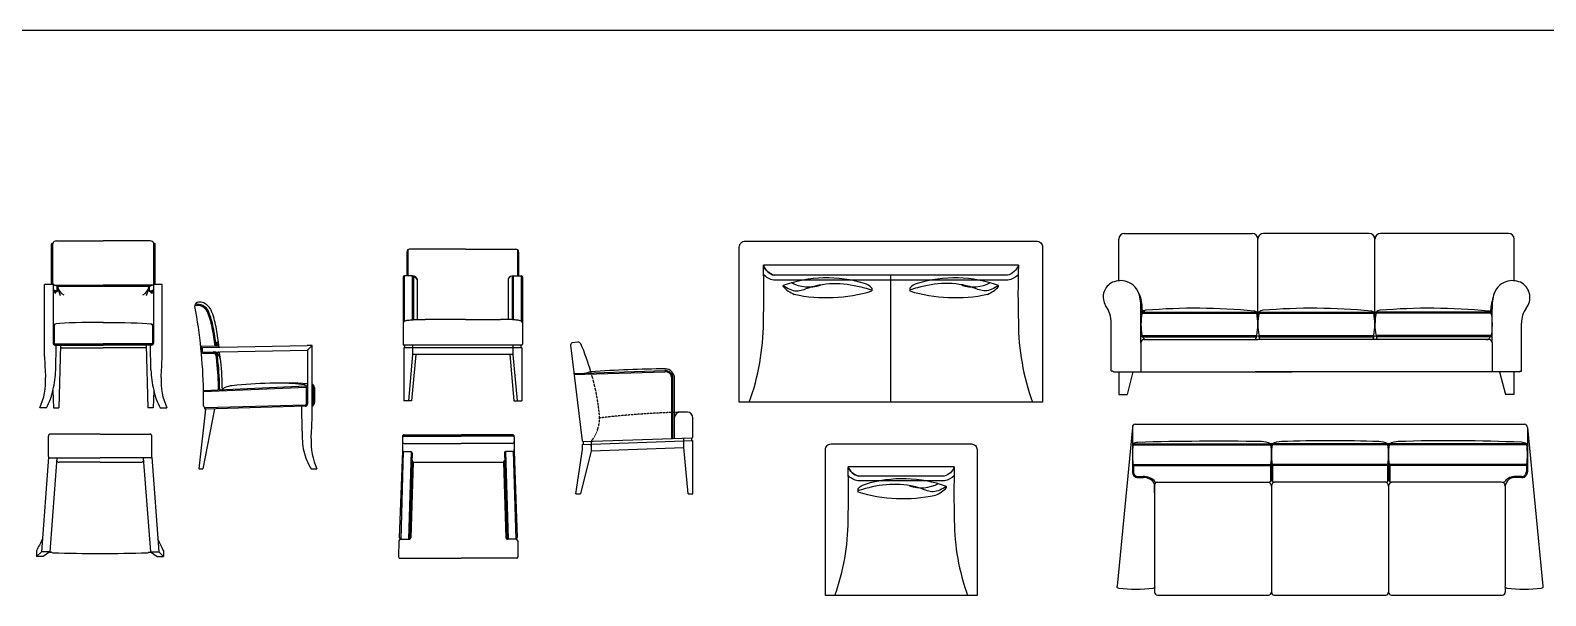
# Model space of a CAD drawing. Header units: millimetres. Extents: x 14385 to 129787, y 107826 to 186798.
# Drawn here: x 26937 to 34932, y 131594 to 134575 of the extents above; entities that cross this region are included whole.
import ezdxf

# ---------------------------------------------------------------- set-up
doc = ezdxf.new("R2010")
doc.units = ezdxf.units.MM
doc.header["$LTSCALE"] = 1000
doc.linetypes.add('DASHED', pattern=[0.75, 0.5, -0.25])
doc.layers.add('FF-FURN', color=51, linetype='Continuous')

# ---------------------------------------------------------------- blocks, each defined once
blk = doc.blocks.new('做成ACAD TuKuai0721')
at = {"layer": 'FF-FURN', "color": 51, "linetype": 'Continuous'}
blk.add_line((672.5, -127.5), (-672.5, -127.5), dxfattribs=at)
at = {"layer": 'FF-FURN', "color": 57, "linetype": 'Continuous'}
blk.add_line((0, -850), (0, -180.6), dxfattribs=at)
at = {"layer": 'FF-FURN', "color": 51, "linetype": 'Continuous'}
blk.add_lwpolyline([(800, -31.9), (800, -850), (-800, -850), (-800, -31.9, -0.414214), (-768.1, 0), (768.1, 0, -0.414214), (800, -31.9, -1)], format="xyb", dxfattribs=at)
at = {"layer": 'FF-FURN', "color": 57, "linetype": 'Continuous'}
blk.add_lwpolyline([(672.5, -127.5, -0.252571), (614.8, -180.6), (-614.8, -180.6, -0.252571), (-672.5, -127.5)], format="xyb", dxfattribs=at)
at = {"layer": 'FF-FURN', "color": 58, "linetype": 'Continuous'}
blk.add_lwpolyline([(671.4, -178, -0.142509), (617.9, -207.2), (-617.9, -207.2, -0.146129), (-672.5, -176.9, -0.146129)], format="xyb", dxfattribs=at)
at = {"layer": 'FF-FURN', "color": 57, "linetype": 'Continuous'}
for points in [[(-568.3, -240.1), (-568.3, -234.5)], [(-100.1, -248), (-100.1, -263.5)], [(100.1, -248), (100.1, -263.5)]]:
    blk.add_lwpolyline(points, dxfattribs=at)
at = {"layer": 'FF-FURN', "color": 2, "linetype": 'Continuous'}
blk.add_lwpolyline([(568.3, -240.1), (568.3, -234.5)], dxfattribs=at)
at = {"layer": 'FF-FURN', "color": 51, "linetype": 'Continuous'}
for centre, radius, start, end in [((-6471.9, -278), 5801.3, 358.51359, 1.48641), ((6471.9, -278), 5801.3, 178.51359, 181.48641), ((-1949.5, -420.5), 1277.1, 340.34598, 359.6414), ((1949.5, -420.5), 1277.1, 180.3586, 199.65402)]:
    blk.add_arc(centre, radius, start, end, dxfattribs=at)
at = {"layer": 'FF-FURN', "color": 2, "linetype": 'Continuous'}
blk.add_arc((-594.4, -100.6), 82.6, 199.01687, 255.71612, dxfattribs=at)
at = {"layer": 'FF-FURN', "color": 57, "linetype": 'Continuous'}
for centre, radius, start, end in [((-337.7, -874.2), 679.9, 73.03361, 109.82042), ((-167.7, -313.6), 94.1, 44.13434, 72.44399), ((167.7, -313.6), 94.1, 107.55601, 135.86566), ((337.7, -874.2), 679.9, 70.17958, 106.96639), ((-444.6, -125.6), 168.6, 222.79895, 247.25798), ((-339.4, 531), 829.7, 258.15505, 286.76383), ((339.4, 531), 829.7, 253.23617, 281.84495), ((444.6, -125.6), 168.6, 292.74202, 317.20105)]:
    blk.add_arc(centre, radius, start, end, dxfattribs=at)
at = {"layer": 'FF-FURN', "color": 58, "linetype": 'Continuous'}
for centre, start, end in [((-433.3, -48.2), 241.36611, 288.45684), ((433.3, -48.2), 251.54316, 298.63389)]:
    blk.add_arc(centre, 194.1, start, end, dxfattribs=at)
for points in [[(-568.3, -234.5), (-545, -248.5), (-501.6, -274.6), (-360.5, -211), (-220.2, -221.2), (-113.4, -254.1), (-100.1, -258.2)], [(568.3, -234.5), (545, -248.5), (501.6, -274.6), (360.5, -211), (220.2, -221.2), (113.4, -254.1), (100.1, -258.2)]]:
    blk.add_open_spline(points, degree=3, knots=[0, 0, 0, 0, 76.093219, 141.830022, 435.956743, 477.512591, 477.512591, 477.512591, 477.512591], dxfattribs=at)
blk = doc.blocks.new('做成ACAD TuKuai0722')
at = {"layer": 'FF-FURN', "color": 51, "linetype": 'Continuous'}
blk.add_line((280, -120), (-280, -120), dxfattribs=at)
blk.add_lwpolyline([(400, -800), (-400, -800), (-400, -30, -0.414214), (-370, 0), (370, 0, -0.414214), (400, -30), (400, -800)], format="xyb", dxfattribs=at)
at = {"layer": 'FF-FURN', "color": 57, "linetype": 'Continuous'}
blk.add_lwpolyline([(280, -120, -0.252571), (225.7, -170), (-225.7, -170, -0.252571), (-280, -120)], format="xyb", dxfattribs=at)
at = {"layer": 'FF-FURN', "color": 251, "linetype": 'Continuous'}
blk.add_lwpolyline([(279, -167.5, -0.142509), (228.6, -195), (-228.6, -195, -0.146129), (-280, -166.5, -0.146129)], format="xyb", dxfattribs=at)
at = {"layer": 'FF-FURN', "color": 57, "linetype": 'Continuous'}
for points in [[(-229, -237.4), (-229, -252.8)], [(239.2, -229.5), (239.2, -223.9)]]:
    blk.add_lwpolyline(points, dxfattribs=at)
at = {"layer": 'FF-FURN', "color": 51, "linetype": 'Continuous'}
for centre, radius, start, end in [((-5738.2, -261.6), 5460.1, 358.51359, 1.48641), ((5738.2, -261.6), 5460.1, 178.51359, 181.48641), ((-1481.9, -395.7), 1201.9, 340.34598, 359.6414), ((1481.9, -395.7), 1201.9, 180.3586, 199.65402)]:
    blk.add_arc(centre, radius, start, end, dxfattribs=at)
at = {"layer": 'FF-FURN', "color": 57, "linetype": 'Continuous'}
for centre, radius, start, end in [((-206.5, -94.7), 77.7, 199.01687, 255.71612), ((-161.4, -302.9), 94.1, 107.55601, 135.86566), ((8.6, -863.6), 679.9, 70.17958, 106.96639), ((115.5, -115), 168.6, 292.74202, 317.20105), ((10.3, 541.6), 829.7, 253.23617, 281.84495)]:
    blk.add_arc(centre, radius, start, end, dxfattribs=at)
at = {"layer": 'FF-FURN', "color": 251, "linetype": 'Continuous'}
blk.add_arc((104.2, -37.6), 194.1, 251.54316, 298.63389, dxfattribs=at)
blk.add_open_spline([(239.2, -223.9), (215.9, -237.9), (172.5, -263.9), (31.4, -200.4), (-108.9, -210.6), (-215.7, -243.5), (-229, -247.6)], degree=3, knots=[0, 0, 0, 0, 76.093219, 141.830022, 435.956743, 477.512591, 477.512591, 477.512591, 477.512591], dxfattribs=at)
blk = doc.blocks.new('A$C11A57A24')
at = {"linetype": 'Continuous', "ltscale": 15}
for p, q in [((2, 405.7), (-261, 405.7)), ((2, 405.7), (265, 405.7)), ((-271, 287), (-271, 395.7)), ((275, 287), (275, 395.7)), ((-270.4, 283.5), (-308, -214.3)), ((-265, 280), (2, 280)), ((-225.6, 280), (-263, -214.3)), ((269, 280), (2, 280)), ((229.5, 280), (267, -214.3)), ((270.7, 280), (229.5, 280)), ((274.4, 283.5), (312, -214.3)), ((-263, -214.5), (-298.2, -239.6)), ((267, -214.5), (302.2, -239.6))]:
    blk.add_line(p, q, dxfattribs=at)
at = {"color": 3, "linetype": 'Continuous', "ltscale": 15}
for p in [(-266.7, 280), (-225.6, 280)]:
    blk.add_line(p, (-225.6, 280), dxfattribs=at)
at = {"color": 57, "linetype": 'Continuous', "ltscale": 15}
for p, q in [((2, 257.5), (-213.6, 257.5)), ((2, 257.5), (217.6, 257.5)), ((229.5, 280), (229.5, 280)), ((-308, -214.3), (-333.2, -239.6)), ((312, -214.3), (337.2, -239.6))]:
    blk.add_line(p, q, dxfattribs=at)
at = {"linetype": 'Continuous'}
for p, q in [((-333.2, -209.6), (-333.2, -239.6)), ((-298.2, -239.6), (-333.2, -239.6)), ((-263, -214.3), (-308, -214.3)), ((267, -214.3), (312, -214.3)), ((302.2, -239.6), (337.2, -239.6)), ((337.2, -209.6), (337.2, -239.6))]:
    blk.add_line(p, q, dxfattribs=at)
at = {"linetype": 'Continuous', "ltscale": 15}
for centre, radius, start, end in [((-261, 395.7), 10, 90, 180), ((265, 395.7), 10, 0, 90), ((-264.1, 286.5), 6.96, 175.19333, 248.03032), ((268, 286.5), 6.96, 291.96968, 4.80667), ((478.7, -586), 895, 150.85699, 155.12785), ((-474.7, -586), 895, 24.87215, 29.14301), ((-260, -214.3), 3, 180, 0.96782), ((-247.8, -209.9), 10.1, 203.78966, 266.99471), ((6427.3, 380536.3), 380814.8, 268.995567, 269.033229), ((-6423.3, 380536.3), 380814.8, 270.966771, 271.004433), ((251.7, -209.9), 10.1, 273.00529, 336.21034), ((264, -214.3), 3, 179.03218, 0)]:
    blk.add_arc(centre, radius, start, end, dxfattribs=at)
at = {"color": 57, "linetype": 'Continuous', "ltscale": 15}
for centre, start, end in [((-213.3, 271.6), 199.35065, 268.93568), ((217.3, 271.6), 271.06432, 340.64935)]:
    blk.add_arc(centre, 14.1, start, end, dxfattribs=at)
blk = doc.blocks.new('A$C70527537')
at = {"linetype": 'Continuous', "ltscale": 15}
for p, q in [((-320.3, 387.6), (-320.3, 311)), ((-310.3, 397.6), (-10.3, 397.6)), ((-310.3, 352.6), (-10.3, 352.6)), ((259.7, 397.6), (-10.3, 397.6)), ((259.7, 352.6), (-10.3, 352.6)), ((269.7, 387.6), (269.7, 320.6)), ((269.7, 387.6), (269.7, 311)), ((269.7, 387.6), (269.7, 311)), ((-320.3, 311), (-336.6, -143.4)), ((-310.3, 309.6), (-276.4, 309.6)), ((-268.8, 302.3), (-282.2, -144.6)), ((-259.9, 253.6), (209.2, 253.6)), ((218.1, 302.3), (231.5, -144.6)), ((259.7, 309.6), (225.7, 309.6)), ((269.7, 311), (285.9, -143.4)), ((-329.1, -152.4), (-282.7, -152.4)), ((278.4, -152.4), (233.9, -152.4)), ((-339, -161.4), (-340.1, -246.2)), ((288.3, -161.4), (289.4, -246.2)), ((-334.1, -252.4), (-10.3, -252.4)), ((283.4, -252.4), (-10.3, -252.4))]:
    blk.add_line(p, q, dxfattribs=at)
at = {"color": 57, "linetype": 'Continuous', "ltscale": 15}
for p, q in [((-320.1, 389.6), (-10.3, 389.6)), ((-318.3, 393.6), (-10.3, 393.6)), ((267.7, 393.6), (-10.3, 393.6)), ((269.5, 389.6), (-10.3, 389.6)), ((-315.5, 311.1), (-329.5, -152.3)), ((-274.1, 308.9), (-288, -152.4)), ((-263.1, 255), (-276.2, -144.8)), ((212.4, 255), (225.5, -144.8)), ((223.4, 308.9), (237.3, -152.4)), ((264.8, 311.1), (278.8, -152.3))]:
    blk.add_line(p, q, dxfattribs=at)
at = {"linetype": 'Continuous', "ltscale": 15}
for centre, radius, start, end in [((-310.3, 387.6), 10, 90, 180), ((-310.3, 362.6), 10, 180, 270), ((259.7, 387.6), 10, 0, 90), ((259.7, 387.6), 10, 0, 90), ((259.7, 387.6), 10, 0, 90), ((259.7, 362.6), 10, 270, 0), ((-310.3, 319.6), 10, 180, 270), ((-278.2, 300.1), 9.65, 13.0746, 79.66726), ((-256.6, 265.6), 12.4, 183.74312, 254.53766), ((205.9, 265.6), 12.4, 285.46234, 356.25688), ((227.5, 300.1), 9.65, 100.33274, 166.9254), ((259.7, 319.6), 10, 270, 0), ((-326.2, -165.5), 13.5, 102.41982, 161.99149), ((-327.1, -143.1), 9.52, 181.74079, 257.72016), ((-291, -144.3), 8.78, 292.90143, 357.85951), ((-282.7, -146.9), 5.52, 270.22922, 300.66925), ((240.3, -144.3), 8.78, 182.14049, 247.09857), ((276.4, -143.1), 9.52, 282.27984, 358.25921), ((275.5, -165.5), 13.5, 18.00851, 77.58018), ((-334.1, -246.4), 6, 177.97982, 270), ((283.4, -246.4), 6, 270, 2.02018)]:
    blk.add_arc(centre, radius, start, end, dxfattribs=at)
at = {"color": 57, "linetype": 'Continuous', "ltscale": 15}
for centre, radius, start, end in [((-285, -144.5), 8.78, 305.58062, 357.85951), ((234.3, -144.5), 8.78, 182.14049, 234.41938), ((232.6, -145.4), 7.14, 241.06148, 280.47824)]:
    blk.add_arc(centre, radius, start, end, dxfattribs=at)
blk = doc.blocks.new('A$C26F616B8')
at = {"linetype": 'Continuous', "ltscale": 15}
for p, q in [((-985.8, 0), (1068.8, 0)), ((-1000.8, -16), (-1080.1, -854)), ((1083.8, -16), (1083.8, -214.3)), ((1083.8, -16), (1083.8, -179.8)), ((1083.8, -16), (1164.1, -854)), ((-883.5, -312.9), (-883.5, -854)), ((-868.5, -304.8), (-281.8, -304.8)), ((335.8, -304.8), (-251.8, -304.8)), ((945.5, -304.8), (365.8, -304.8)), ((-266.8, -325.8), (-266.8, -845)), ((-266.8, -325.8), (-266.8, -885)), ((350.8, -325.8), (350.8, -845)), ((350.8, -325.8), (350.8, -885)), ((966.5, -325.8), (966.5, -854.1)), ((-883.5, -860), (-883.5, -885)), ((966.5, -859.9), (966.5, -885)), ((-868.5, -900), (-281.8, -900)), ((-251.8, -900), (335.8, -900)), ((365.8, -900), (951.5, -900))]:
    blk.add_line(p, q, dxfattribs=at)
at = {"color": 57, "linetype": 'Continuous', "ltscale": 15}
for p, q in [((-1000.8, -16), (-1000.8, -250.4)), ((-997.8, -102.4), (-263.8, -102.4)), ((-997.8, -108.4), (-263.8, -108.4)), ((-266.8, -105.4), (-266.8, -289.8)), ((-266.8, -105.4), (-266.8, -269.8)), ((-266.8, -105.4), (-266.8, -269.8)), ((-266.8, -105.4), (-266.8, -269.8)), ((-266.8, -105.4), (-266.8, -269.8)), ((-266.8, -105.4), (-266.8, -269.8)), ((-266.8, -105.4), (-266.8, -269.8)), ((1080, -102.4), (-263.8, -102.4)), ((1080.8, -108.4), (-263.8, -108.4)), ((350.8, -105.4), (350.8, -269.8)), ((350.8, -105.4), (350.8, -269.8)), ((350.8, -105.4), (350.8, -269.8)), ((350.8, -105.4), (350.8, -269.8)), ((350.8, -105.4), (350.8, -269.8)), ((350.8, -105.4), (350.8, -269.8)), ((350.8, -105.4), (350.8, -289.8)), ((-997.8, -211.3), (-263.8, -211.3)), ((-997.8, -217.3), (-260.8, -217.3)), ((-994.8, -217.3), (-994.8, -250.5)), ((-272.8, -217.3), (-272.8, -269.8)), ((-272.8, -217.3), (-272.8, -301.8)), ((-266.8, -212.8), (-266.8, -269.8)), ((-266.8, -212.8), (-266.8, -269.8)), ((1080.8, -211.3), (-263.8, -211.3)), ((1080, -217.3), (-263.8, -217.3)), ((-260.8, -217.3), (-260.8, -269.8)), ((-260.8, -217.3), (-260.8, -301.8)), ((344.8, -217.3), (344.8, -269.8)), ((344.8, -217.3), (344.8, -301.8)), ((350.8, -212.8), (350.8, -269.8)), ((350.8, -212.8), (350.8, -269.8)), ((356.8, -217.3), (356.8, -269.8)), ((356.8, -217.3), (356.8, -301.8)), ((1077.8, -217.3), (1077.8, -250.5)), ((1083.8, -214.3), (1083.8, -250.4)), ((-971.3, -274.8), (-942.3, -274.8)), ((-971.3, -280.8), (-942.3, -280.8)), ((1054.3, -274.8), (1021.3, -274.8)), ((1054.3, -280.8), (1021.3, -280.8))]:
    blk.add_line(p, q, dxfattribs=at)
at = {"color": 3, "linetype": 'Continuous', "ltscale": 15}
blk.add_line((-883.5, -361.3), (-883.5, -312.9), dxfattribs=at)
at = {"linetype": 'Continuous', "ltscale": 15}
for centre, radius, start, end in [((-984.9, -15.9), 15.9, 93.18124, 180.51398), ((1067.9, -15.9), 15.9, 359.48602, 86.81876), ((1050.7, -158.3), 63.5, 61.74823, 88.49314), ((1080.8, -105.4), 3, 270, 90), ((640.6, -159.8), 443.2, 353.32941, 6.67059), ((-868.5, -319.8), 15, 90, 180), ((-287.8, -325.8), 21, 0, 90), ((-281.8, -289.8), 15, 270, 0), ((-251.8, -289.8), 15, 180, 270), ((-245.8, -325.8), 21, 90, 180), ((329.8, -325.8), 21, 0, 90), ((335.8, -289.8), 15, 270, 0), ((365.8, -289.8), 15, 180, 270), ((371.8, -325.8), 21, 90, 180), ((945.5, -325.8), 21, 0, 90), ((952.7, -289.8), 15.7, 258.82553, 315.29186), ((-1080.1, -857), 3, 90, 270), ((-1071.2, -850.9), 12.7, 225.57888, 262.77489), ((-981.8, -149.6), 719.7, 262.73509, 277.26491), ((-892.4, -850.9), 12.7, 277.22511, 314.42112), ((-883.5, -857), 3, 270, 90), ((967.4, -857), 3, 107.92375, 270), ((976.4, -850.9), 12.7, 225.57888, 262.77489), ((1065.8, -149.6), 719.7, 262.73509, 277.26491), ((1155.2, -850.9), 12.7, 277.22511, 314.42112), ((1164.1, -857), 3, 270, 90), ((-868.5, -885), 15, 180, 270), ((-281.8, -885), 15, 270, 0), ((-251.8, -885), 15, 180, 270), ((335.8, -885), 15, 270, 0), ((365.8, -885), 15, 180, 270), ((951.5, -885), 15, 270, 0)]:
    blk.add_arc(centre, radius, start, end, dxfattribs=at)
at = {"color": 57, "linetype": 'Continuous', "ltscale": 15}
for centre, radius, start, end in [((-997.8, -105.4), 3, 90, 270), ((-557.5, -159.8), 443.2, 173.32941, 186.67059), ((-969, -156.1), 60.9, 92.91371, 118.18067), ((-557.9, -14291.1), 14202, 89.03779, 91.67113), ((-319.4, -206.7), 115.6, 64.58428, 90), ((-269.8, -105.4), 3, 270, 90), ((-669.5, -159.8), 403, 352.6607, 7.3393), ((135.9, -159.8), 403, 172.6607, 187.3393), ((-263.8, -105.4), 3, 90, 270), ((-214.2, -206.7), 115.6, 90, 115.41572), ((42.6, -6749), 6662.7, 87.78935, 92.20878), ((298.2, -206.7), 115.6, 64.58428, 90), ((347.8, -105.4), 3, 270, 90), ((-52, -159.8), 403, 352.6607, 7.3393), ((753.5, -159.8), 403, 172.6607, 187.3393), ((353.8, -105.4), 3, 90, 270), ((403.4, -206.7), 115.6, 90, 115.41572), ((682.9, -7987.3), 7901.1, 87.31963, 92.0419), ((-997.8, -214.3), 3, 90, 270), ((-269.8, -214.3), 3, 270, 90), ((-263.8, -214.3), 3, 90, 270), ((347.8, -214.3), 3, 270, 90), ((353.8, -214.3), 3, 90, 270), ((-971.3, -251.3), 29.5, 178.10895, 269.95007), ((-971.3, -251.3), 23.5, 178.10895, 269.95007), ((-940.2, -352.7), 77.9, 39.82526, 92.2206), ((-939.3, -345.2), 64.5, 30.07653, 93.4069), ((-872.1, -290.2), 15.1, 236.73859, 277.75165), ((1019.4, -347), 72.2, 87.78963, 140.32069), ((1016.8, -331.1), 50.6, 83.96069, 173.99662), ((1054.3, -251.3), 29.5, 270.04993, 1.89105), ((1054.3, -251.3), 23.5, 270.04993, 1.89105)]:
    blk.add_arc(centre, radius, start, end, dxfattribs=at)
at = {"color": 3, "linetype": 'Continuous', "ltscale": 15}
blk.add_arc((1080.8, -214.3), 3, 270, 90, dxfattribs=at)

msp = doc.modelspace()

# ---------------------------------------------------------------- linework, layer by layer
at = {"color": 1}
msp.add_line((18573.3, 134574.6), (80368.9, 134574.6), dxfattribs=at)
at = {"linetype": 'Continuous', "ltscale": 15}
for p, q in [((27049, 133240.8), (27049, 133449.2)), ((27055, 133240.8), (27055, 133449.2)), ((27075, 133465.1), (27322, 133465.1)), ((27569, 133465.1), (27322, 133465.1)), ((27589, 133240.8), (27589, 133449.2)), ((27595, 133240.8), (27595, 133449.2)), ((28923.2, 133405.9), (28923.2, 133280.9)), ((29233.2, 133420.9), (28938.2, 133420.9)), ((29233.2, 133420.9), (28958.2, 133420.9)), ((29233.2, 133420.9), (29498.2, 133420.9)), ((29513.2, 133405.9), (29513.2, 133280.9)), ((28952.2, 133280.9), (28909.2, 133280.9)), ((29484.2, 133280.9), (29527.2, 133280.9)), ((27012, 132854.4), (27012, 133235.1)), ((27012, 132854.4), (27012, 133234.1)), ((27057, 133235.1), (27013, 133235.1)), ((27057, 133235.1), (27057, 132925.1)), ((27076, 133225.1), (27057, 133235.1)), ((27062.6, 133231.1), (27322, 133231.1)), ((27076.6, 133225.1), (27567.4, 133225.1)), ((27579.4, 133231.1), (27322, 133231.1)), ((27567.4, 133225.1), (27587, 133235.1)), ((27631, 133235.1), (27587, 133235.1)), ((27587, 133235.1), (27587, 132925.1)), ((27632, 132854.4), (27632, 133235.1)), ((27632, 132854.4), (27632, 133234.1)), ((28903.2, 133274.9), (28903.2, 132920.6)), ((28978.2, 133265.3), (28978.2, 133050.2)), ((29458.2, 133265.3), (29458.2, 133050.2)), ((29533.2, 133274.9), (29533.2, 132920.6)), ((29233.2, 133050.9), (29019.7, 133050.9)), ((29233.2, 133050.9), (29416.6, 133050.9)), ((27067, 132915.1), (27322, 132915.1)), ((27070.6, 132784), (27072.7, 132914.6)), ((27096.5, 132915.1), (27086.5, 132585.1)), ((27096, 132900.1), (27322, 132900.1)), ((27577, 132915.1), (27322, 132915.1)), ((27548, 132900.1), (27322, 132900.1)), ((27547.6, 132915.1), (27557.5, 132585.1)), ((27573.4, 132784), (27571.4, 132914.6)), ((27844.4, 132903), (28396.6, 132913)), ((27846.6, 132878), (28398.6, 132888)), ((28423.6, 132913), (28396.6, 132913)), ((28398.6, 132888), (28423.6, 132913)), ((28398.6, 132888), (28398.6, 132603)), ((28423.6, 132532.3), (28423.6, 132913)), ((29529.7, 132900.6), (28906.7, 132900.6)), ((28906.7, 132900.6), (28906.7, 132620.9)), ((29528.2, 132915.6), (28908.2, 132915.6)), ((28911.7, 132915.6), (28911.7, 132900.6)), ((28953.7, 132915.6), (28953.7, 132865.9)), ((29482.7, 132915.6), (29482.7, 132865.9)), ((29524.7, 132915.6), (29524.7, 132900.6)), ((29529.7, 132900.6), (29529.7, 132620.9)), ((29787.5, 132915.3), (29848.7, 132410.9)), ((29826.1, 132930.2), (29796.2, 132926.5)), ((28953.7, 132865.9), (28931.7, 132620.9)), ((29482.7, 132865.9), (29504.7, 132620.9)), ((30335.9, 132423.1), (30335.9, 132740.2)), ((27055.8, 132675), (27058.5, 132585.1)), ((27588.2, 132675.1), (27585.5, 132585.1)), ((27851, 132595.2), (27851, 132668.3)), ((27021.8, 132584.4), (26986.8, 132584.4)), ((27058.5, 132585.1), (27086.5, 132585.1)), ((27585.5, 132585.1), (27557.5, 132585.1)), ((27622.3, 132584.4), (27657.3, 132584.4)), ((27861.6, 132577.8), (27825.2, 132263)), ((27907.7, 132579.2), (27847.2, 132263)), ((28388.6, 132593), (27859.6, 132577.7)), ((28370.4, 132462), (28368.6, 132592.6)), ((28931.7, 132620.9), (28906.7, 132620.9)), ((29504.7, 132620.9), (29529.7, 132620.9)), ((30432.9, 132431.3), (30432.9, 132531.4)), ((29849.5, 132391.6), (30432.1, 132411.4)), ((29853.8, 132406.5), (30428.1, 132426.3)), ((29854.5, 132391.7), (29854.5, 132406.7)), ((29896.5, 132408), (29896.5, 132358.2)), ((30384.9, 132374.7), (30384.9, 132424.8)), ((30426.9, 132411.2), (30426.9, 132426.2)), ((30431.9, 132131.5), (30431.9, 132411.4)), ((29814.9, 132131.5), (29849.5, 132364)), ((29896.5, 132358.2), (29839.9, 132131.5)), ((29849.5, 132364), (29849.5, 132391.6)), ((29896.5, 132382.6), (29896.5, 132393.2)), ((29896.5, 132382.6), (29896.5, 132393.2)), ((30406.9, 132131.5), (30384.9, 132374.7)), ((27825.2, 132263), (27847.2, 132263)), ((28418.5, 132262.3), (28448.9, 132262.3)), ((29814.9, 132131.5), (29839.9, 132131.5)), ((30406.9, 132131.5), (30431.9, 132131.5))]:
    msp.add_line(p, q, dxfattribs=at)
for p, q in [((32679.3, 133255), (32679.3, 133474)), ((32708.3, 133504), (33383.3, 133504)), ((33413.3, 133054.3), (33413.3, 133474)), ((34001, 133504), (33443.3, 133504)), ((34031, 133024.3), (34031, 133474)), ((34735.9, 133504), (34061, 133504)), ((34765.9, 133254.9), (34765.9, 133474)), ((32796.6, 132927.2), (32796.6, 133104.4)), ((34648.6, 132927.2), (34648.6, 133104.4)), ((32639.8, 132779.5), (32639.8, 133030.9)), ((34804.4, 132779.5), (34804.4, 133030.9)), ((32796.6, 132927.2), (32796.6, 132774.1)), ((32812.9, 132944.1), (33413.3, 132944.1)), ((34632, 132944.1), (33413.3, 132944.1)), ((34648.6, 132928.1), (34648.6, 132774.1)), ((32654.1, 132774.1), (32796.6, 132774.1)), ((32679.4, 132774.1), (32679.4, 132654.1)), ((32754.4, 132774.1), (32724.4, 132654.1)), ((32796.6, 132774.1), (33594.9, 132774.1)), ((34648.6, 132774.1), (33398.4, 132774.1)), ((34791.1, 132774.1), (34648.6, 132774.1)), ((34663.1, 132774.1), (34662.3, 132774.1)), ((34688.9, 132774.1), (34718.9, 132654.1)), ((34763.9, 132774.1), (34763.9, 132654.1)), ((32679.4, 132654.1), (32724.4, 132654.1)), ((34763.9, 132654.1), (34718.9, 132654.1))]:
    msp.add_line(p, q)
at = {"color": 57, "linetype": 'Continuous', "ltscale": 15}
for p, q in [((28928.6, 133417.5), (28928.6, 133280.9)), ((29507.7, 133417.5), (29507.7, 133280.9)), ((28909.2, 133280.9), (28909.2, 133040.9)), ((28952.2, 133280.9), (28952.2, 133048.9)), ((29484.2, 133280.9), (29484.2, 133049.3)), ((29527.2, 133280.9), (29527.2, 133040.9)), ((27076, 133200.1), (27057, 133207.1)), ((27568, 133200.1), (27587, 133207.1)), ((28958.2, 133274.9), (28958.2, 133049.3)), ((29478.2, 133274.9), (29478.2, 133049.3)), ((27063, 133020.1), (27063, 132925.1)), ((27581, 133020.1), (27581, 132925.1)), ((27067, 132921.1), (27322, 132921.1)), ((27577, 132921.1), (27322, 132921.1)), ((27841.9, 132909), (27929.3, 132910.6)), ((27845, 132872), (27904.4, 132872)), ((28970.2, 132865.9), (28948.2, 132620.9)), ((29482.7, 132865.9), (28953.7, 132865.9)), ((29466.2, 132865.9), (29488.2, 132620.9)), ((29803.9, 132765.7), (30285.3, 132781)), ((29804.1, 132759.7), (30285.3, 132775)), ((30321.5, 132422.5), (30321.4, 132740)), ((30327.4, 132422.8), (30327.4, 132740)), ((28392.6, 132698), (27850.7, 132674.3)), ((28392.6, 132692), (27851, 132668.3)), ((28392.6, 132698), (28392.6, 132603)), ((28429.6, 132695.1), (28429.6, 132597.1)), ((28435.8, 132691.6), (28435.8, 132612.6)), ((28388.5, 132599), (27859.2, 132583.7)), ((28426.7, 132594.1), (28423.6, 132594)), ((28948.2, 132620.9), (28931.7, 132620.9)), ((29488.2, 132620.9), (29504.7, 132620.9)), ((29896.5, 132358.2), (30384.9, 132374.7))]:
    msp.add_line(p, q, dxfattribs=at)
at = {"color": 9, "linetype": 'Continuous', "ltscale": 15}
for p, q in [((27076, 133200.1), (27057, 133200.1)), ((27079, 133203.1), (27079, 133222.1)), ((27082, 133203.1), (27082, 133222.1)), ((27562, 133203.1), (27562, 133222.1)), ((27565, 133203.1), (27565, 133222.1)), ((27568, 133200.1), (27587, 133200.1)), ((27076, 133197.1), (27057, 133197.1)), ((27568, 133197.1), (27587, 133197.1))]:
    msp.add_line(p, q, dxfattribs=at)
at = {"linetype": 'Continuous', "ltscale": 15}
for centre, radius, start, end in [((27052, 133449.2), 3, 0, 180), ((27075.5, 133443.9), 21.1, 91.28431, 165.47795), ((27568.6, 133443.9), 21.1, 14.52205, 88.71569), ((27592, 133449.2), 3, 0, 180), ((28938.2, 133405.9), 15, 90, 180), ((29498.2, 133405.9), 15, 0, 90), ((28909.2, 133274.9), 6, 90, 180), ((28948.7, 133245.6), 35.4, 33.78617, 84.42662), ((29487.6, 133245.6), 35.4, 95.57338, 146.21383), ((29527.2, 133274.9), 6, 0, 90), ((27013, 133234.1), 1, 90, 180), ((27060.9, 133240.8), 11.9, 179.89626, 208.97454), ((27067, 133242.3), 12, 187.05146, 248.90222), ((27577.1, 133242.3), 12, 321.34049, 352.94854), ((27583.2, 133240.8), 11.9, 331.02546, 0.10374), ((27823.3, 133122.9), 18, 111.84632, 188.88524), ((25062.3, 132616), 2789.1, 1.19871, 10.39691), ((27831.5, 133096.4), 45.6, 72.86091, 109.125), ((27819.8, 133066), 78.2, 25.06274, 71.20086), ((27496.2, 132932.8), 428, 10.59154, 22.86616), ((28919.1, 133028.3), 16, 105.68568, 173.38936), ((29517.2, 133028.3), 16, 6.61064, 74.31432), ((26984.8, 132822.9), 951, 5.66554, 11.4389), ((27067, 132925.1), 10, 180, 270), ((27577, 132925.1), 10, 270, 0), ((23556.5, 132524), 4304.6, 4.7159, 5.05008), ((27929.9, 132873.6), 5.93, 13.27348, 96.0935), ((27929.4, 132907.5), 3.07, 287.90631, 90.21765), ((27924.5, 132915.4), 6.8, 315.18404, 12.15275), ((28908.2, 132920.6), 5, 180, 270), ((29528.2, 132920.6), 5, 270, 0), ((29797.5, 132916.5), 10, 97.19305, 187.19305), ((29827.9, 132915), 15.4, 29.05398, 96.7806), ((28684.7, 132427.9), 1258, 16.00458, 23.15055), ((30323.8, 132958), 3313.4, 181.79247, 183.69926), ((24320.3, 132958), 3313.4, 356.30074, 358.20753), ((26471.3, 132659.6), 1480, 6.5758, 8.36852), ((26556.9, 132676.7), 1393.1, 0.09585, 6.28132), ((26675.6, 132726.6), 342.2, 335.43493, 2.94718), ((26581.4, 132794.9), 489.3, 346.15415, 358.74123), ((28062.7, 132794.9), 489.3, 181.25877, 193.84585), ((27968.5, 132726.6), 342.2, 177.05282, 204.56507), ((29855.3, 132860.2), 92.8, 272.10375, 287.79839), ((29900.1, 132733.4), 41.8, 98.48936, 113.02356), ((30380.9, 125257.1), 7533.4, 90.71325, 93.70626), ((30285.7, 132739.7), 50.2, 0.35298, 88.46162), ((26768.6, 132731.7), 292.9, 329.81038, 349.39022), ((27875.5, 132731.7), 292.9, 190.60978, 210.18962), ((27850.9, 132671.3), 3, 92.59452, 271.93916), ((27863.4, 132595.4), 12.4, 180.86486, 250.2924), ((27859.6, 132580.7), 3, 86.4589, 273.43121), ((28388.6, 132603), 10, 270, 0), ((30382.9, 131744.9), 816.7, 88.56831, 93.29683), ((30364.1, 132533.2), 28.2, 95.10334, 177.3055), ((25111.9, 132635.9), 3313.4, 356.30074, 358.20753), ((28880, 132452.6), 509.7, 178.94269, 190.96586), ((28760.1, 132404.5), 342.2, 177.05282, 204.62433), ((29853.6, 132411.5), 5, 182.63619, 271.9846), ((30427.9, 132431.3), 5, 272.00217, 0), ((28673.8, 132423.5), 301.9, 192.97456, 212.25943)]:
    msp.add_arc(centre, radius, start, end, dxfattribs=at)
for centre, radius, start, end in [((32709.3, 133474), 30, 90, 180), ((33383.3, 133474), 30, 0, 90), ((33443.3, 133474), 30, 90, 180), ((34001, 133474), 30, 0, 90), ((34061, 133474), 30, 90, 180), ((34735.9, 133474), 30, 0, 90), ((32681.6, 133169.2), 84.5, 120.73938, 212.11128), ((32689.3, 133148.9), 106, 77.42316, 118.75816), ((32689.2, 133151.3), 103.7, 49.82163, 77.0795), ((32689.4, 133153.6), 101.9, 19.65337, 49.04344), ((34755.8, 133153.6), 101.9, 130.95656, 160.34663), ((34756, 133151.3), 103.7, 102.9205, 130.17837), ((34755.9, 133148.9), 106, 61.24184, 102.57684), ((34758, 133165.4), 90.7, 321.80574, 57.4392), ((32473.5, 133029.2), 166.4, 0.57514, 34.84906), ((32480.1, 133104), 316.6, 0.05959, 15.35597), ((34965.2, 133104), 316.6, 164.64403, 179.94041), ((34926, 133035.4), 121.6, 142.61291, 182.14303), ((32813.1, 132927.7), 16.5, 89.5052, 178.51625), ((34632.2, 132927.7), 16.5, 1.48375, 90.4948), ((32642.8, 132779.5), 3, 180, 0), ((32653.6, 132782.5), 8.39, 200.88822, 274.25006), ((34790.6, 132782.5), 8.39, 273.22995, 339.11178), ((34801.4, 132779.5), 3, 180, 0)]:
    msp.add_arc(centre, radius, start, end)
at = {"color": 57, "linetype": 'Continuous', "ltscale": 15}
for centre, radius, start, end in [((28952.2, 133274.9), 6, 0, 90), ((28942.2, 133237.7), 44.4, 35.92689, 74.08386), ((28934.9, 133229.5), 54.4, 37.36109, 67.73153), ((29484.2, 133274.9), 6, 90, 180), ((27140.9, 133233), 59.9, 190.55631, 242.26269), ((27202.7, 133233.3), 121.5, 186.60211, 207.37059), ((27503.2, 133233), 59.9, 297.73731, 349.44369), ((27441.4, 133233.3), 121.5, 332.62941, 353.39789), ((28948.7, 133240.9), 35.4, 33.78617, 74.54774), ((27076.6, 133170.2), 26.9, 95.0062, 136.72937), ((27084.8, 133180.7), 19.5, 122.60956, 161.08789), ((27567.4, 133170.2), 26.9, 35.6881, 84.9938), ((27559.3, 133180.7), 19.5, 18.91211, 57.39044), ((27818.4, 133065.5), 58.7, 25.38321, 102.6244), ((27818.4, 133065.5), 64.7, 25.38321, 100.68306), ((27501.1, 132934), 402, 10.50178, 22.94518), ((27498.4, 132933.4), 410.7, 10.53507, 22.90183), ((27060, 133020.1), 3, 0, 180), ((27074, 133014.9), 12.1, 95.99195, 154.70151), ((27570.1, 133014.9), 12.1, 25.29849, 84.00805), ((27584, 133020.1), 3, 0, 180), ((27016.4, 132815.9), 900.5, 6.01746, 12.26331), ((27010.5, 132815.2), 912.5, 6.316, 12.22694), ((27067, 132925.1), 4, 180, 270), ((27577, 132925.1), 4, 270, 0), ((27842.3, 132904.8), 4.18, 96.24227, 186.071), ((24024.8, 132544.5), 3830.4, 4.97535, 5.39298), ((27899.7, 132854.4), 24.6, 13.92592, 85.33405), ((27902, 132819.3), 60.2, 61.06003, 83.0782), ((25414.6, 132576.9), 2525.7, 7.58735, 7.70711), ((27895.5, 132925.7), 27.3, 325.81379, 12.48559), ((27916.1, 132921), 10.9, 280.62669, 350.46794), ((27845.7, 132876.9), 4.97, 182.62075, 262.78282), ((27901.2, 132855.3), 16.9, 12.74928, 79.39511), ((27901.8, 132841.5), 35.4, 8.46465, 70.60455), ((25963.5, 132648.2), 1965.6, 5.21735, 6.15813), ((26556.1, 132669.3), 1373.9, 0.37307, 6.58876), ((26527.4, 132702.8), 1405.1, 5.09364, 6.43983), ((26556.1, 132669.3), 1379.9, 0.3722, 6.58631), ((30286.4, 132740), 41, 0.00971, 91.81585), ((30286.4, 132740), 35, 0.00971, 91.81585), ((27975.3, 132664.8), 29, 112.39913, 150.45692), ((28018.7, 132552), 149.9, 96.50509, 111.3347), ((28266.8, 130245.1), 2470.1, 86.94067, 96.16256), ((28381.7, 132692.8), 12.1, 25.29849, 84.00805), ((28397.9, 132697.4), 5.33, 143.14499, 174.00079), ((28406.3, 132691.1), 15.8, 118.92126, 142.99581), ((28419.3, 132693.6), 16.2, 39.85991, 74.56254), ((28422.1, 132695.5), 7.59, 357.11797, 78.00128), ((28415, 132691.8), 20.7, 359.54872, 36.2005), ((28388.6, 132603), 4, 270, 0), ((28427.1, 132597.1), 3, 180, 268.28774), ((28426.6, 132597.1), 3, 271.71226, 0), ((28412.7, 132612.8), 23.1, 317.25187, 359.64228)]:
    msp.add_arc(centre, radius, start, end, dxfattribs=at)
at = {"color": 9, "linetype": 'Continuous', "ltscale": 15}
for centre, radius, start, end in [((27076, 133222.1), 3, 0, 90), ((27076, 133203.1), 3, 270, 0), ((27076, 133203.1), 6, 270, 0), ((27076, 133222.1), 6, 0, 30), ((27568, 133222.1), 6, 150, 180), ((27568, 133203.1), 6, 180, 270), ((27568.2, 133222), 3.21, 105.99058, 178.44707), ((27568, 133203.1), 3, 180, 270)]:
    msp.add_arc(centre, radius, start, end, dxfattribs=at)
at = {"color": 3, "linetype": 'Continuous', "ltscale": 15}
msp.add_arc((27631, 133234.1), 1, 0, 90, dxfattribs=at)
at = {"color": 57, "linetype": 'DASHED', "ltscale": 0.002625}
for centre, radius, start, end in [((28834.8, 132445.3), 1109.2, 4.66045, 17.27755), ((30482, 127916.3), 4646.3, 91.80167, 96.61188), ((29735.3, 132534.7), 205, 321.83727, 0.20501), ((29949.5, 132521.8), 10.2, 104.38607, 172.59088)]:
    msp.add_arc(centre, radius, start, end, dxfattribs=at)
at = {"linetype": 'Continuous'}
msp.add_arc((30402.9, 132531.4), 30, 0, 89.29365, dxfattribs=at)
at = {"color": 57, "linetype": 'Continuous', "ltscale": 15}
for centre, major_axis, ratio, start_param, end_param in [((27322, 133020.1), (-277.5, 0.4), 0.053352, 4.71218, 5.827893), ((28135.4, 131300.9), (422.1, 1365.2), 0.877592, 0.142623, 0.244277)]:
    msp.add_ellipse(centre, major_axis=major_axis, ratio=ratio, start_param=start_param, end_param=end_param, dxfattribs=at)
at = {"color": 57, "linetype": 'Continuous', "ltscale": 15, "extrusion": (0, 0, -1)}
msp.add_ellipse((27322.1, 133020.1), major_axis=(277.5, 0.4), ratio=0.053352, start_param=4.71218, end_param=5.827893, dxfattribs=at)
at = {"linetype": 'Continuous', "ltscale": 15}
for points in [[(28914.7, 133043.8), (28914.8, 133043.8), (28921.6, 133045.3), (28937.7, 133048), (28958.9, 133049.4), (28987, 133050.6), (29005.9, 133050.8), (29019.7, 133050.9)], [(29521.6, 133043.8), (29521.5, 133043.8), (29514.7, 133045.3), (29498.6, 133048), (29477.4, 133049.4), (29449.3, 133050.6), (29430.4, 133050.8), (29416.6, 133050.9)]]:
    msp.add_open_spline(points, degree=3, knots=[11.937573, 11.937573, 11.937573, 11.937573, 12.215706, 32.876156, 60.645402, 75.930309, 117.297008, 117.297008, 117.297008, 117.297008], dxfattribs=at)
at = {"layer": 'FF-FURN', "color": 57, "linetype": 'Continuous', "ltscale": 15}
for p, q in [((32802.8, 133089.1), (33407.1, 133089.1)), ((32802.8, 133083.1), (33407.1, 133083.1)), ((33419.4, 133089.1), (34024.8, 133089.1)), ((33419.4, 133083.1), (34024.8, 133083.1)), ((34642.4, 133089.1), (34037.1, 133089.1)), ((34642.4, 133083.1), (34037.1, 133083.1)), ((32802.8, 132965.4), (33407.1, 132965.4)), ((32802.8, 132959.4), (33407.1, 132959.4)), ((33419.4, 132965.4), (34024.8, 132965.4)), ((33419.4, 132959.4), (34024.8, 132959.4)), ((34641.5, 132965.4), (34037.1, 132965.4)), ((34641.5, 132959.4), (34037.1, 132959.4))]:
    msp.add_line(p, q, dxfattribs=at)
for centre, radius, start, end in [((32634.3, 133111.5), 169.3, 357.00055, 26.80828), ((35011.3, 133068.1), 370.9, 160.90745, 174.64593), ((32815.4, 133104.9), 18.8, 181.59772, 234.32076), ((33101.6, 133025.1), 305, 169.02493, 191.29298), ((32802.8, 133086.1), 3, 90.96449, 269.03551), ((32822, 133072.6), 25.9, 90.6415, 140.33144), ((32813.4, 133103), 10.1, 182.05119, 276.8132), ((33085.1, 129939.7), 3169.7, 84.42773, 94.7673), ((33390, 133064.6), 30, 54.76762, 84.47301), ((33407.1, 133086.1), 3, 270.96449, 89.03551), ((33128.4, 133024.3), 284.9, 348.07635, 11.92365), ((33697.8, 133024.3), 284.5, 168.0598, 191.9402), ((33419.5, 133086.1), 3, 90.96449, 269.03551), ((33439.5, 133072.6), 25.9, 90.6415, 140.33144), ((33702.6, 129939.7), 3169.7, 84.42773, 94.7673), ((34007.5, 133064.7), 30, 54.76762, 84.47301), ((34024.8, 133086.1), 3, 270.96449, 89.03551), ((33743, 133024.3), 287.9, 348.20295, 11.79705), ((34317.5, 133023.7), 286.6, 168.0408, 191.74186), ((34037.2, 133086.1), 3, 90.96449, 269.03551), ((34057, 133072.6), 25.9, 90.6415, 140.33144), ((34320.2, 129939.7), 3169.7, 84.42773, 94.7673), ((34625.1, 133064.7), 30, 54.76762, 84.47301), ((34631.9, 133103), 10.1, 283.13552, 357.94881), ((34629.9, 133104.9), 18.8, 305.67924, 358.40228), ((34642.4, 133086.1), 3, 270.96449, 89.03551), ((32802.8, 132962.4), 3, 90.96449, 269.03551), ((32826.2, 132965.7), 21.6, 196.97177, 268.84564), ((33388.6, 132961.6), 18.7, 290.42758, 353.21333), ((33407.1, 132962.4), 3, 270.96449, 89.03551), ((33419.5, 132962.4), 3, 90.96449, 269.03551), ((33433.6, 132958), 14.2, 174.34237, 257.09922), ((34010.6, 132958), 14.2, 282.90078, 5.65763), ((34024.8, 132962.4), 3, 270.96449, 89.03551), ((34037.2, 132962.4), 3, 90.96449, 269.03551), ((34055.6, 132961.6), 18.7, 186.78667, 249.57242), ((34619, 132965.7), 21.6, 271.15436, 343.02823), ((34642.4, 132962.4), 3, 270.96449, 89.03551)]:
    msp.add_arc(centre, radius, start, end, dxfattribs=at)
at = {"layer": 'FF-FURN', "color": 57, "linetype": 'Continuous', "ltscale": 15, "extrusion": (0, 0, -1)}
msp.add_ellipse((34642.5, 133024.3), major_axis=(0, -58.9), ratio=0.104504, start_param=3.141593, end_param=6.283185, dxfattribs=at)

# ---------------------------------------------------------------- block references
at = {"layer": 'FF-FURN', "linetype": 'Continuous'}
for name, p in [('做成ACAD TuKuai0721', (31477.1, 133463.8)), ('做成ACAD TuKuai0722', (31531.7, 132394.1))]:
    msp.add_blockref(name, p, dxfattribs=at)
at = {"layer": 'FF-FURN'}
for name, p in [('A$C26F616B8', (33751.9, 132497.4)), ('A$C11A57A24', (27303.1, 132039.9)), ('A$C70527537', (29220.3, 132044.5))]:
    msp.add_blockref(name, p, dxfattribs=at)

doc.saveas('drawing.dxf')
